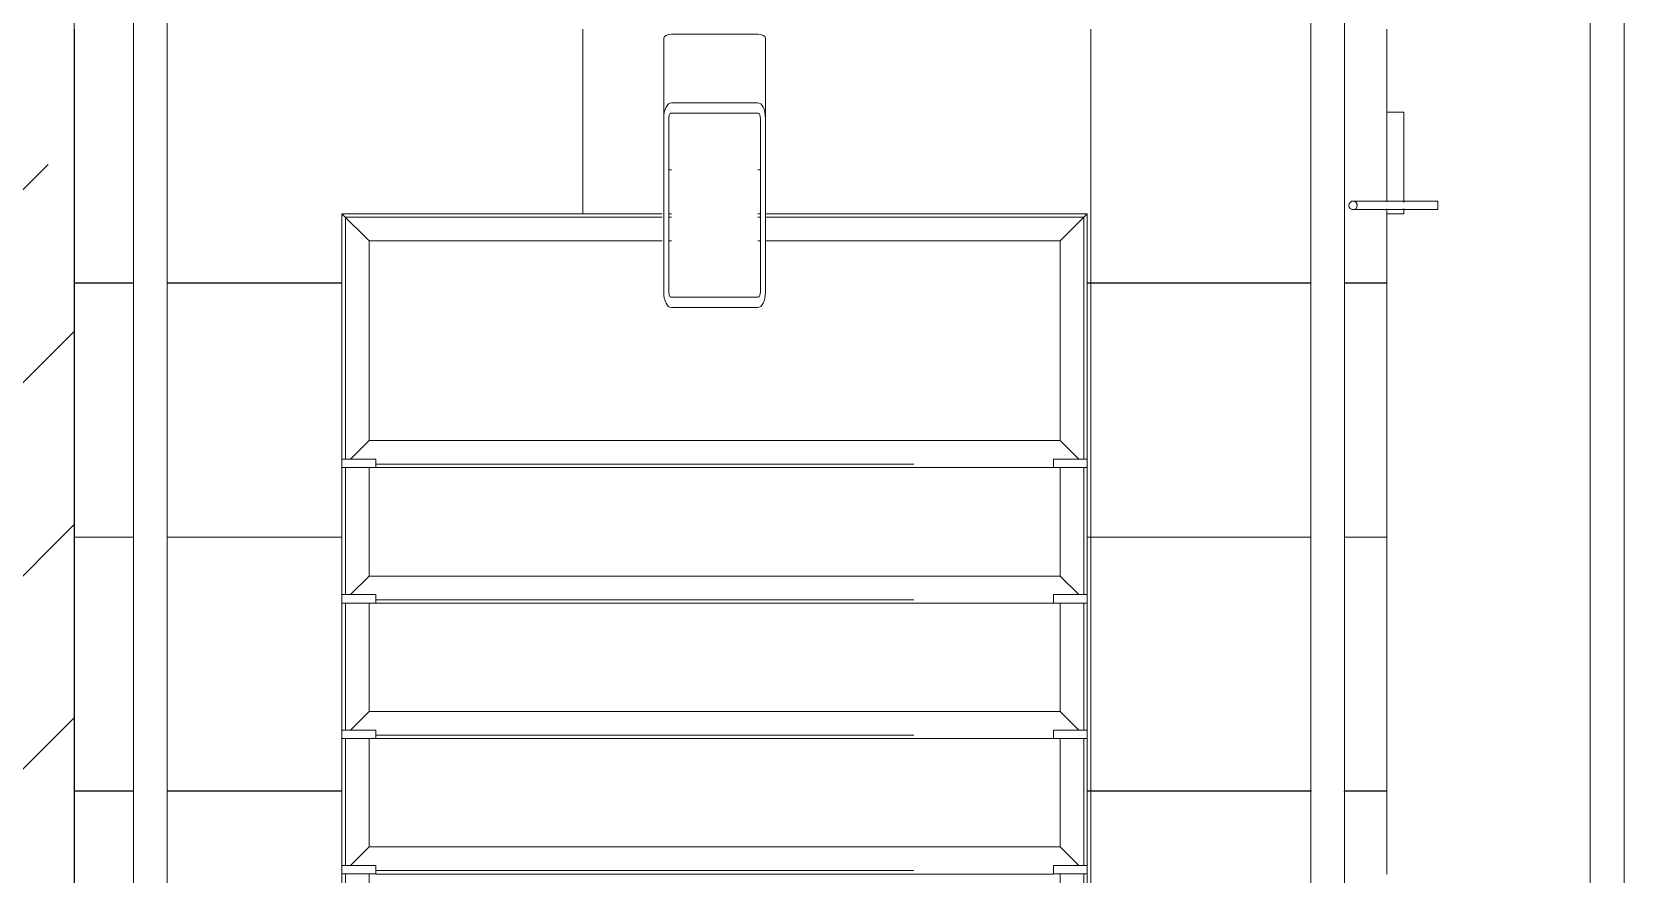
# Model space of a CAD drawing. Header units: millimetres. Extents: x -6467 to 106027, y -7090 to 195095.
# Drawn here: x 97659 to 99539, y 153497 to 154492 of the extents above; entities that cross this region are included whole.
import ezdxf

# ---------------------------------------------------------------- set-up
doc = ezdxf.new("R2010")
doc.units = ezdxf.units.MM
doc.linetypes.add('Штрих', pattern=[1270, 635, -635])
for name, color, linetype, lineweight, true_color in [('A-GENM-1', 7, 'Continuous', 9, 0xaaaaaa), ('A-GENM-HDLN-1', 7, 'Штрих', 5, 0xaaaaaa), ('S-STRS-1', 7, 'Continuous', 9, 0xaaaaaa), ('S-STRS-2', 7, 'Continuous', 5, 0xbfbfbf)]:
    doc.layers.add(name, color=color, linetype=linetype, lineweight=lineweight, true_color=true_color)
doc.layers.add('A-WALL', color=7, linetype='Continuous', lineweight=5)
doc.layers.add('Ограждение', color=7, linetype='Continuous', lineweight=9)
pattern_1 = [(270, (97709.45, 152395.1), (600, 4e-14), []), (0, (97709.45, 152395.1), (0, 600), [])]

# ---------------------------------------------------------------- blocks, each defined once
blk = doc.blocks.new('ОМ_Труба_ГОСТ 8639-82 - ОМ_Труба_ГОСТ 8639-82-19082044-АИ_План этажа Радиаторы_3')
at = {"layer": 'A-GENM-1'}
for p, q in [((9439.5, 58116), (9645.1, 58116)), ((9739.6, 58116), (9645.1, 58116)), ((9689, 58116), (9739.6, 58116)), ((9421.3, 58005), (9421.3, 58107)), ((9433.4, 58107), (9433.4, 58005)), ((9645.1, 58110), (9439.5, 58110)), ((9651.1, 58005), (9651.1, 58107)), ((9663.2, 58107), (9663.2, 58005)), ((9744.1, 58107), (9744.1, 58005)), ((9439.5, 58002), (9645.1, 58002)), ((9645.1, 57996), (9439.5, 57996)), ((9645.1, 57996), (9739.6, 57996)), ((9739.6, 57996), (9689, 57996))]:
    blk.add_line(p, q, dxfattribs=at)
at = {"layer": 'A-GENM-1', "flags": 128}
for points in [[(9421.3, 58107), (9421.7, 58108.8), (9422.7, 58110.5), (9424.4, 58112), (9426.6, 58113.4), (9429.4, 58114.5), (9432.5, 58115.4), (9435.9, 58115.9), (9439.5, 58116)], [(9645.1, 58116), (9648.6, 58115.9), (9652, 58115.4), (9655.1, 58114.5), (9657.9, 58113.4), (9660.1, 58112), (9661.8, 58110.5), (9662.8, 58108.8), (9663.2, 58107)], [(9439.5, 58110), (9438.3, 58110), (9437.2, 58109.8), (9436.1, 58109.5), (9435.2, 58109.2), (9434.4, 58108.7), (9433.9, 58108.2), (9433.5, 58107.6), (9433.4, 58107)], [(9651.1, 58107), (9651, 58107.6), (9650.6, 58108.2), (9650.1, 58108.7), (9649.3, 58109.2), (9648.4, 58109.5), (9647.4, 58109.8), (9646.2, 58110), (9645.1, 58110)], [(9439.5, 57996), (9435.9, 57996.2), (9432.5, 57996.7), (9429.4, 57997.6), (9426.6, 57998.7), (9424.4, 58000), (9422.7, 58001.6), (9421.7, 58003.3), (9421.3, 58005)], [(9433.4, 58005), (9433.5, 58004.5), (9433.9, 58003.9), (9434.4, 58003.4), (9435.2, 58002.9), (9436.1, 58002.5), (9437.2, 58002.3), (9438.3, 58002.1), (9439.5, 58002)], [(9663.2, 58005), (9662.8, 58003.3), (9661.8, 58001.6), (9660.1, 58000), (9657.9, 57998.7), (9655.1, 57997.6), (9652, 57996.7), (9648.6, 57996.2), (9645.1, 57996)], [(9645.1, 58002), (9646.2, 58002.1), (9647.4, 58002.3), (9648.4, 58002.5), (9649.3, 58002.9), (9650.1, 58003.4), (9650.6, 58003.9), (9651, 58004.5), (9651.1, 58005)]]:
    blk.add_lwpolyline(points, dxfattribs=at)
at = {"layer": 'A-GENM-1'}
for centre, start_param, end_param in [((9739.6, 58107), 4.712389, 6.283185), ((9739.6, 58005), 3.141593, 4.712389)]:
    blk.add_ellipse(centre, major_axis=(0, 9), ratio=0.496139, start_param=start_param, end_param=end_param, dxfattribs=at)
blk = doc.blocks.new('ОМ_Уголок_ГОСТ 8509-93 - ОМ_Уголок_ГОСТ 8509-93-V147-АИ_План этажа Радиаторы_3')
at = {"layer": 'A-GENM-1'}
for p, q in [((380, 0), (0, 0)), ((32, -32), (0, 0)), ((389, 0), (386, 0)), ((494, 0), (491, 0)), ((880, 0), (502, 0)), ((880, 0), (848, -32)), ((32, -32), (380, -32)), ((386, -32), (389, -32)), ((491, -32), (494, -32)), ((502, -32), (848, -32))]:
    blk.add_line(p, q, dxfattribs=at)
at = {"layer": 'A-GENM-HDLN-1'}
for p, q in [((4, -4), (380, -4)), ((386, -4), (389, -4)), ((491, -4), (494, -4)), ((502, -4), (876, -4))]:
    blk.add_line(p, q, dxfattribs=at)
blk = doc.blocks.new('ОМ_Уголок_ГОСТ 8509-93 - ОМ_Уголок_ГОСТ 8509-93-V107-АИ_План этажа Радиаторы_3')
at = {"layer": 'A-GENM-1'}
for p, q in [((32, -32), (10, -10)), ((840, 0), (40, 0)), ((870, -10), (848, -32)), ((32, -32), (848, -32))]:
    blk.add_line(p, q, dxfattribs=at)
at = {"layer": 'A-GENM-HDLN-1'}
blk.add_line((40, -4), (840, -4), dxfattribs=at)
blk = doc.blocks.new('ОМ_Уголок_ГОСТ 8509-93 - ОМ_Уголок_ГОСТ 8509-93-19082047-АИ_План этажа Радиаторы_3')
at = {"layer": 'A-GENM-1'}
for p, q in [((300, 0), (10, 0)), ((32, -32), (10, -10)), ((300, 0), (268, -32)), ((32, -32), (268, -32))]:
    blk.add_line(p, q, dxfattribs=at)
at = {"layer": 'A-GENM-HDLN-1'}
blk.add_line((10, -4), (296, -4), dxfattribs=at)
blk = doc.blocks.new('ОМ_Уголок_ГОСТ 8509-93 - ОМ_Уголок_ГОСТ 8509-93-V108-АИ_План этажа Радиаторы_3')
at = {"layer": 'A-GENM-1'}
for p, q in [((290, 0), (0, 0)), ((32, -32), (0, 0)), ((290, -10), (268, -32)), ((32, -32), (268, -32))]:
    blk.add_line(p, q, dxfattribs=at)
at = {"layer": 'A-GENM-HDLN-1'}
blk.add_line((4, -4), (290, -4), dxfattribs=at)
blk = doc.blocks.new('ОМ_Труба_ГОСТ 8639-82 - ОМ_Труба_ГОСТ 8639-82-V109-АИ_План этажа Радиаторы_3')
at = {"layer": 'A-GENM-1'}
for centre, start_param, end_param in [((9579.6, 58107), 4.712389, 4.974188), ((9579.6, 58005), 4.45059, 4.712389)]:
    blk.add_ellipse(centre, major_axis=(0, 9), ratio=0.496139, start_param=start_param, end_param=end_param, dxfattribs=at)
blk = doc.blocks.new('ОМ_Уголок_ГОСТ 8509-93 - ОМ_Уголок_ГОСТ 8509-93-V110-АИ_План этажа Радиаторы_3')
at = {"layer": 'A-GENM-1'}
for p, q in [((160, 0), (10, 0)), ((32, -32), (10, -10)), ((32, -32), (160, -32))]:
    blk.add_line(p, q, dxfattribs=at)
at = {"layer": 'A-GENM-HDLN-1'}
blk.add_line((10, -4), (160, -4), dxfattribs=at)
blk = doc.blocks.new('ОМ_Уголок_ГОСТ 8509-93 - ОМ_Уголок_ГОСТ 8509-93-V111-АИ_План этажа Радиаторы_3')
at = {"layer": 'A-GENM-1'}
for p, q in [((290, 0), (140, 0)), ((290, -10), (268, -32)), ((140, -32), (268, -32))]:
    blk.add_line(p, q, dxfattribs=at)
at = {"layer": 'A-GENM-HDLN-1'}
blk.add_line((140, -4), (290, -4), dxfattribs=at)
blk = doc.blocks.new('ОМ_Полоса_Трапеция прямоугольная_Прокат_ГОСТ 103-2006 - ОМ_Полоса_Трапеция прямоугольная_Прокат_ГОСТ 103-2006-19082130-АИ_План этажа Радиаторы_3')
at = {"layer": 'A-GENM-1'}
for p, q in [((9232.3, 58496), (9242.3, 58496)), ((9232.3, 58456), (9232.3, 58496)), ((9242.3, 58496), (9242.3, 58456)), ((9242.3, 58456), (9232.3, 58456))]:
    blk.add_line(p, q, dxfattribs=at)
blk = doc.blocks.new('ОМ_Полоса_Трапеция прямоугольная_Прокат_ГОСТ 103-2006 - ОМ_Полоса_Трапеция прямоугольная_Прокат_ГОСТ 103-2006-19082170-АИ_План этажа Радиаторы_3')
at = {"layer": 'A-GENM-1'}
for p, q in [((9232.3, 57656), (9242.3, 57656)), ((9232.3, 57616), (9232.3, 57656)), ((9242.3, 57656), (9242.3, 57616)), ((9242.3, 57616), (9232.3, 57616))]:
    blk.add_line(p, q, dxfattribs=at)
blk = doc.blocks.new('О_Элемент ограждения_Обод_Труба_ГОСТ 8645-68 - О_Элемент ограждения_Обод_Труба_ГОСТ 8645-68-V174-АИ_План этажа Радиаторы_3')
at = {"layer": 'Ограждение'}
for p, q in [((-3900, 20), (0, 20)), ((0, -20), (-3840, -20))]:
    blk.add_line(p, q, dxfattribs=at)
blk = doc.blocks.new('О_Элемент поручня_Маршевый_Труба_ГОСТ 8732-78 - О_Элемент поручня_Маршевый_Труба_ГОСТ 8732-78-26169632-АИ_План этажа Радиаторы_3')
at = {"layer": 'Ограждение'}
for p, q in [((-13.2, 40), (-3902.6, 40)), ((-3902.6, 0), (-13.2, 0))]:
    blk.add_line(p, q, dxfattribs=at)
blk = doc.blocks.new('О_Полоса_Трапеция прямоугольная_Прокат_ГОСТ 103-2006 - Крепежная пластина-V153-АИ_План этажа Радиаторы_3')
at = {"layer": 'Ограждение'}
for p, q in [((97485.8, 83880.7), (97480, 83880.7)), ((97480, 83880.7), (97480, 83860.7)), ((97600, 83880.7), (97494.3, 83880.7)), ((97600, 83860.7), (97600, 83880.7)), ((97480, 83860.7), (97486.5, 83860.7)), ((97493.5, 83860.7), (97600, 83860.7))]:
    blk.add_line(p, q, dxfattribs=at)
blk = doc.blocks.new('О_Кронштейн_Форма Г_Круг_ГОСТ 2590-2006 - О_Кронштейн_Форма Г_Круг_ГОСТ 2590-2006-V149-АИ_План этажа Радиаторы_3')
at = {"layer": 'Ограждение'}
for p, q in [((99385, 83820.7), (99385, 83895.7)), ((99395, 83895.7), (99395, 83820.7)), ((99385, 83820.7), (99390, 83820.7)), ((99390, 83820.7), (99395, 83820.7))]:
    blk.add_line(p, q, dxfattribs=at)
at = {"layer": 'Ограждение', "flags": 128}
for points in [[(99385, 83895.7), (99385, 83912.1), (99385, 83920.4), (99385, 83920.7)], [(99395, 83920.7), (99395, 83914.6), (99395, 83899.2), (99395, 83895.7)]]:
    blk.add_lwpolyline(points, dxfattribs=at)
at = {"layer": 'Ограждение'}
for start, end in [(90, 270), (270, 90)]:
    blk.add_arc((99390, 83920.7), 5, start, end, dxfattribs=at)
blk = doc.blocks.new('О_Кронштейн_Форма Г_Круг_ГОСТ 2590-2006 - О_Кронштейн_Форма Г_Круг_ГОСТ 2590-2006-V152-АИ_План этажа Радиаторы_3')
at = {"layer": 'Ограждение'}
for p, q in [((98385, 83820.7), (98385, 83895.7)), ((98395, 83895.7), (98395, 83820.7)), ((98385, 83820.7), (98385.2, 83820.7)), ((98394.8, 83820.7), (98395, 83820.7))]:
    blk.add_line(p, q, dxfattribs=at)
at = {"layer": 'Ограждение', "flags": 128}
for points in [[(98385, 83895.7), (98385, 83912.1), (98385, 83920.4), (98385, 83920.7)], [(98395, 83920.7), (98395, 83914.6), (98395, 83899.2), (98395, 83895.7)]]:
    blk.add_lwpolyline(points, dxfattribs=at)
at = {"layer": 'Ограждение'}
for start, end in [(285, 45), (150, 195), (225, 240)]:
    blk.add_arc((98390, 83920.7), 5, start, end, dxfattribs=at)
blk = doc.blocks.new('О_Элемент поручня_Пристенный_Двухуровневый_Труба_ГОСТ 87321 - О_Элемент поручня_Пристенный_Двухуровневый_Труба_ГОСТ 8732-78 2-26130338-АИ_План этажа Радиаторы_3')
at = {"layer": 'Ограждение'}
for p, q in [((-279.6, 40), (-4480, 40)), ((-4480, 0), (-279.6, 0))]:
    blk.add_line(p, q, dxfattribs=at)

msp = doc.modelspace()

# ---------------------------------------------------------------- hatches: boundary and pattern name
at = {"layer": 'A-WALL'}
h = msp.add_hatch(dxfattribs=at)
h.set_pattern_fill('FP_1', color=256, style=0, pattern_type=2)
h.set_pattern_definition([(45, (109.45, 102614.03), (-228.0985, 228.0985), []), (45, (337.55, 102614.03), (-228.0985, 228.0985), [403.225, -80.645, 6.706, -73.939])])
h.paths.add_polyline_path([(97709.4, 149695.1), (97709.4, 149905.1), (97459.4, 149905.1), (97459.4, 149695.1)])
h.paths.add_polyline_path([(97459.4, 151555.1), (97709.4, 151555.1), (97709.4, 157795.1), (97459.4, 157795.1), (97459.4, 151560.1)])
at = {"layer": 'S-STRS-2'}
h = msp.add_hatch(dxfattribs=at)
h.set_pattern_fill('FP_136', color=256, style=0, pattern_type=2)
h.set_pattern_definition(pattern_1)
h.paths.add_polyline_path([(99215.1, 154195.1), (99259.4, 154195.1), (99259.4, 154282.3), (99244.4, 154283.6), (99244.4, 154292), (99259.4, 154292), (99259.4, 154495.1), (99209.4, 154495.1), (99209.4, 154195.1)])
h.paths.add_polyline_path([(97709.4, 154195.1), (97779.4, 154195.1), (97779.4, 154495.1), (97709.4, 154495.1)])
h.paths.add_polyline_path([(97819.4, 154195.1), (98025.6, 154195.1), (98025.6, 154277.3), (98405.6, 154277.3), (98407.1, 154390.1), (98411.6, 154390.1), (98409.4, 154396.2), (98406, 154395.2), (98405.7, 154408.3), (98407.1, 154487.1), (98413.8, 154489.1), (98414.6, 154489.1), (98524.4, 154486.9), (98525.6, 154484.7), (98524.1, 154396.8), (98519.6, 154395.2), (98521.6, 154390.1), (98525.6, 154390.1), (98525.6, 154277.3), (98905.6, 154277.3), (98905.6, 154195.1), (99169.4, 154195.1), (99169.4, 154495.1), (97819.4, 154495.1)])
h.paths.add_polyline_path([(99229.2, 154282.2), (99233.2, 154291.5), (99235.4, 154289.6), (99235.3, 154283.2), (99230.1, 154282.3)])
h.paths.add_polyline_path([(99220.7, 154282.3), (99214.4, 154287.1), (99215.9, 154290.7), (99224.4, 154287.1), (99222.5, 154284.6)])
h.paths.add_polyline_path([(98411.6, 154396.3), (98409.6, 154398.7), (98411.6, 154396.3)])
h.paths.add_polyline_path([(98411.6, 154398.9), (98409.6, 154401.5), (98411.6, 154398.9)])
h = msp.add_hatch(dxfattribs=at)
h.set_pattern_fill('FP_136', color=256, style=0, pattern_type=2)
h.set_pattern_definition(pattern_1)
h.paths.add_polyline_path([(99209.4, 153895.1), (99259.4, 153895.1), (99259.4, 154195.1), (99209.4, 154195.1), (99209.4, 153942.3)])
h.paths.add_polyline_path([(97709.4, 153895.1), (97779.4, 153895.1), (97779.4, 154195.1), (97709.4, 154195.1)])
h.paths.add_polyline_path([(97819.4, 153895.1), (98025.6, 153895.1), (98025.6, 154195.1), (97819.4, 154195.1)])
h.paths.add_polyline_path([(99169.4, 153895.1), (99169.4, 154195.1), (98905.6, 154195.1), (98905.6, 153895.1)])
h = msp.add_hatch(dxfattribs=at)
h.set_pattern_fill('FP_136', color=256, style=0, pattern_type=2)
h.set_pattern_definition(pattern_1)
h.paths.add_polyline_path([(97779.4, 153595.1), (97779.4, 153895.1), (97709.4, 153895.1), (97709.4, 153595.1)])
h.paths.add_polyline_path([(97819.4, 153595.1), (98025.6, 153595.1), (98025.6, 153895.1), (97819.4, 153895.1), (97819.4, 153683.9)])
h.paths.add_polyline_path([(98905.6, 153595.1), (99169.4, 153595.1), (99169.4, 153895.1), (98905.6, 153895.1), (98905.6, 153622.3)])
h.paths.add_polyline_path([(99209.4, 153595.1), (99259.4, 153595.1), (99259.4, 153895.1), (99209.4, 153895.1), (99209.4, 153622.3)])
h = msp.add_hatch(dxfattribs=at)
h.set_pattern_fill('FP_136', color=256, style=0, pattern_type=2)
h.set_pattern_definition(pattern_1)
h.paths.add_polyline_path([(97779.4, 153295.1), (97779.4, 153595.1), (97709.4, 153595.1), (97709.4, 153295.1)])
h.paths.add_polyline_path([(97819.4, 153295.1), (98025.6, 153295.1), (98025.6, 153595.1), (97819.4, 153595.1)])
h.paths.add_polyline_path([(99259.4, 153295.1), (99259.4, 153382.3), (99244.4, 153383.6), (99244.4, 153392), (99259.4, 153392), (99259.4, 153595.1), (99209.4, 153595.1), (99209.4, 153295.1), (99230.6, 153295.1)])
h.paths.add_polyline_path([(99169.4, 153295.1), (99169.4, 153595.1), (98905.6, 153595.1), (98905.6, 153295.1)])
h.paths.add_polyline_path([(99229.2, 153382.2), (99233.2, 153391.5), (99235.4, 153389.6), (99235.3, 153383.2), (99230.1, 153382.3)])
h.paths.add_polyline_path([(99220.7, 153382.3), (99214.4, 153387.1), (99215.9, 153390.7), (99224.4, 153387.1), (99222.5, 153384.6)])

# ---------------------------------------------------------------- linework, layer by layer
at = {"layer": 'A-WALL'}
msp.add_line((97709.4, 151560.1), (97709.4, 157795.1), dxfattribs=at)
at = {"layer": 'S-STRS-1'}
for p, q in [((99259.4, 154397.1), (99259.4, 154495.1)), ((99259.4, 154195.1), (99259.4, 154277.1)), ((97709.4, 154195.1), (97779.4, 154195.1)), ((97709.4, 154195.1), (97779.4, 154195.1)), ((97819.4, 154195.1), (98025.6, 154195.1)), ((97819.4, 154195.1), (98025.6, 154195.1)), ((98905.6, 154195.1), (99169.9, 154195.1)), ((98905.6, 154195.1), (99169.9, 154195.1)), ((99208.9, 154195.1), (99259.4, 154195.1)), ((99208.9, 154195.1), (99259.4, 154195.1)), ((99259.4, 153895.1), (99259.4, 154195.1)), ((97709.4, 153895.1), (97779.4, 153895.1)), ((97709.4, 153895.1), (97779.4, 153895.1)), ((97819.4, 153895.1), (98025.6, 153895.1)), ((97819.4, 153895.1), (98025.6, 153895.1)), ((98905.6, 153895.1), (99169.9, 153895.1)), ((98905.6, 153895.1), (99169.9, 153895.1)), ((99208.9, 153895.1), (99259.4, 153895.1)), ((99208.9, 153895.1), (99259.4, 153895.1)), ((99259.4, 153595.1), (99259.4, 153895.1)), ((97709.4, 153595.1), (97779.4, 153595.1)), ((97709.4, 153595.1), (97779.4, 153595.1)), ((97819.4, 153595.1), (98025.6, 153595.1)), ((97819.4, 153595.1), (98025.6, 153595.1)), ((98905.6, 153595.1), (99170.4, 153595.1)), ((98905.6, 153595.1), (99170.4, 153595.1)), ((99208.5, 153595.1), (99259.4, 153595.1)), ((99208.5, 153595.1), (99259.4, 153595.1)), ((99259.4, 153497.1), (99259.4, 153595.1))]:
    msp.add_line(p, q, dxfattribs=at)

# ---------------------------------------------------------------- block references
at = {"layer": 'A-GENM-1', "rotation": 89.999999999999}
for name, p in [('ОМ_Труба_ГОСТ 8639-82 - ОМ_Труба_ГОСТ 8639-82-19082044-АИ_План этажа Радиаторы_3', (156521.6, 144745.1)), ('ОМ_Труба_ГОСТ 8639-82 - ОМ_Труба_ГОСТ 8639-82-V109-АИ_План этажа Радиаторы_3', (156521.6, 144745.1)), ('ОМ_Полоса_Трапеция прямоугольная_Прокат_ГОСТ 103-2006 - ОМ_Полоса_Трапеция прямоугольная_Прокат_ГОСТ 103-2006-19082130-АИ_План этажа Радиаторы_3', (156521.6, 144745.1)), ('ОМ_Полоса_Трапеция прямоугольная_Прокат_ГОСТ 103-2006 - ОМ_Полоса_Трапеция прямоугольная_Прокат_ГОСТ 103-2006-19082170-АИ_План этажа Радиаторы_3', (156521.6, 144745.1)), ('ОМ_Полоса_Трапеция прямоугольная_Прокат_ГОСТ 103-2006 - ОМ_Полоса_Трапеция прямоугольная_Прокат_ГОСТ 103-2006-19082130-АИ_План этажа Радиаторы_3', (156521.6, 144585.1)), ('ОМ_Полоса_Трапеция прямоугольная_Прокат_ГОСТ 103-2006 - ОМ_Полоса_Трапеция прямоугольная_Прокат_ГОСТ 103-2006-19082170-АИ_План этажа Радиаторы_3', (156521.6, 144585.1)), ('ОМ_Полоса_Трапеция прямоугольная_Прокат_ГОСТ 103-2006 - ОМ_Полоса_Трапеция прямоугольная_Прокат_ГОСТ 103-2006-19082130-АИ_План этажа Радиаторы_3', (156521.6, 144425.1)), ('ОМ_Полоса_Трапеция прямоугольная_Прокат_ГОСТ 103-2006 - ОМ_Полоса_Трапеция прямоугольная_Прокат_ГОСТ 103-2006-19082170-АИ_План этажа Радиаторы_3', (156521.6, 144425.1)), ('ОМ_Полоса_Трапеция прямоугольная_Прокат_ГОСТ 103-2006 - ОМ_Полоса_Трапеция прямоугольная_Прокат_ГОСТ 103-2006-19082130-АИ_План этажа Радиаторы_3', (156521.6, 144265.1)), ('ОМ_Полоса_Трапеция прямоугольная_Прокат_ГОСТ 103-2006 - ОМ_Полоса_Трапеция прямоугольная_Прокат_ГОСТ 103-2006-19082170-АИ_План этажа Радиаторы_3', (156521.6, 144265.1))]:
    msp.add_blockref(name, p, dxfattribs=at)
at = {"layer": 'A-GENM-1', "extrusion": (0, 0, -1)}
msp.add_blockref('ОМ_Уголок_ГОСТ 8509-93 - ОМ_Уголок_ГОСТ 8509-93-V147-АИ_План этажа Радиаторы_3', (-98905.6, 154277.3), dxfattribs=at)
for name, p, rotation in [('ОМ_Уголок_ГОСТ 8509-93 - ОМ_Уголок_ГОСТ 8509-93-V108-АИ_План этажа Радиаторы_3', (-98025.6, 154277.3), 269.9999999999994), ('ОМ_Уголок_ГОСТ 8509-93 - ОМ_Уголок_ГОСТ 8509-93-19082047-АИ_План этажа Радиаторы_3', (-98905.6, 153977.3), 89.99999999999957), ('ОМ_Уголок_ГОСТ 8509-93 - ОМ_Уголок_ГОСТ 8509-93-V107-АИ_План этажа Радиаторы_3', (-98025.6, 153977.3), 180), ('ОМ_Уголок_ГОСТ 8509-93 - ОМ_Уголок_ГОСТ 8509-93-V111-АИ_План этажа Радиаторы_3', (-98025.6, 154117.3), 269.9999999999994), ('ОМ_Уголок_ГОСТ 8509-93 - ОМ_Уголок_ГОСТ 8509-93-V110-АИ_План этажа Радиаторы_3', (-98905.6, 153817.3), 89.99999999999957), ('ОМ_Уголок_ГОСТ 8509-93 - ОМ_Уголок_ГОСТ 8509-93-V107-АИ_План этажа Радиаторы_3', (-98025.6, 153817.3), 180), ('ОМ_Уголок_ГОСТ 8509-93 - ОМ_Уголок_ГОСТ 8509-93-V111-АИ_План этажа Радиаторы_3', (-98025.6, 153957.3), 269.9999999999994), ('ОМ_Уголок_ГОСТ 8509-93 - ОМ_Уголок_ГОСТ 8509-93-V110-АИ_План этажа Радиаторы_3', (-98905.6, 153657.3), 89.99999999999957), ('ОМ_Уголок_ГОСТ 8509-93 - ОМ_Уголок_ГОСТ 8509-93-V107-АИ_План этажа Радиаторы_3', (-98025.6, 153657.3), 180), ('ОМ_Уголок_ГОСТ 8509-93 - ОМ_Уголок_ГОСТ 8509-93-V111-АИ_План этажа Радиаторы_3', (-98025.6, 153797.3), 269.9999999999994), ('ОМ_Уголок_ГОСТ 8509-93 - ОМ_Уголок_ГОСТ 8509-93-V110-АИ_План этажа Радиаторы_3', (-98905.6, 153497.3), 89.99999999999957), ('ОМ_Уголок_ГОСТ 8509-93 - ОМ_Уголок_ГОСТ 8509-93-V107-АИ_План этажа Радиаторы_3', (-98025.6, 153497.3), 180), ('ОМ_Уголок_ГОСТ 8509-93 - ОМ_Уголок_ГОСТ 8509-93-V111-АИ_План этажа Радиаторы_3', (-98025.6, 153637.3), 269.9999999999994), ('ОМ_Уголок_ГОСТ 8509-93 - ОМ_Уголок_ГОСТ 8509-93-V110-АИ_План этажа Радиаторы_3', (-98905.6, 153337.3), 89.99999999999957)]:
    msp.add_blockref(name, p, dxfattribs=dict(at, rotation=rotation))
at = {"layer": 'Ограждение'}
for name, p, rotation in [('О_Элемент поручня_Пристенный_Двухуровневый_Труба_ГОСТ 87321 - О_Элемент поручня_Пристенный_Двухуровневый_Труба_ГОСТ 8732-78 2-26130338-АИ_План этажа Радиаторы_3', (97779.4, 152115.4), 269.9999999999999), ('О_Элемент поручня_Маршевый_Труба_ГОСТ 8732-78 - О_Элемент поручня_Маршевый_Труба_ГОСТ 8732-78-26169632-АИ_План этажа Радиаторы_3', (99209.4, 156305), 89.99999999999925), ('О_Элемент ограждения_Обод_Труба_ГОСТ 8645-68 - О_Элемент ограждения_Обод_Труба_ГОСТ 8645-68-V174-АИ_План этажа Радиаторы_3', (99519.4, 152395.1), 269.9999999999994), ('О_Полоса_Трапеция прямоугольная_Прокат_ГОСТ 103-2006 - Крепежная пластина-V153-АИ_План этажа Радиаторы_3', (183140.1, 56797.1), 89.99999999999962), ('О_Кронштейн_Форма Г_Круг_ГОСТ 2590-2006 - О_Кронштейн_Форма Г_Круг_ГОСТ 2590-2006-V149-АИ_План этажа Радиаторы_3', (183140.1, 54897.1), 89.99999999999962), ('О_Кронштейн_Форма Г_Круг_ГОСТ 2590-2006 - О_Кронштейн_Форма Г_Круг_ГОСТ 2590-2006-V152-АИ_План этажа Радиаторы_3', (183140.1, 55897.1), 89.99999999999962)]:
    msp.add_blockref(name, p, dxfattribs=dict(at, rotation=rotation))

doc.saveas('drawing.dxf')
